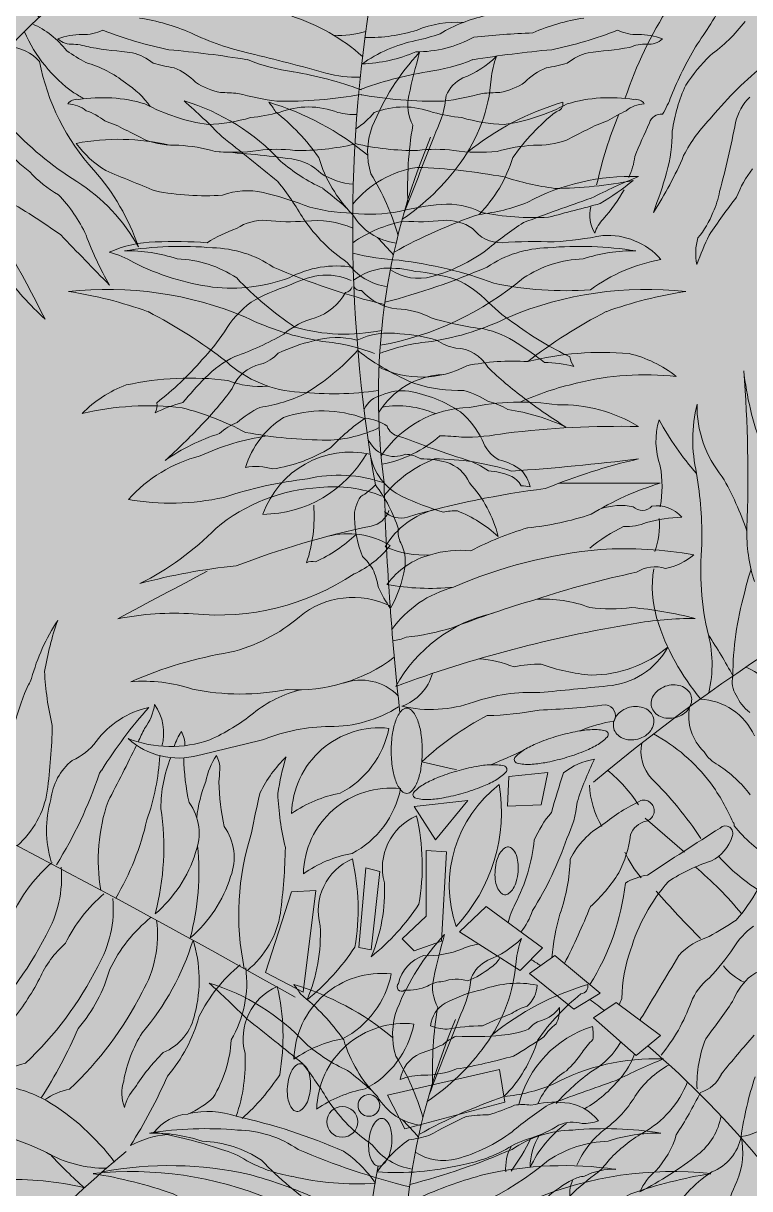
# Model space of a CAD drawing. Header units: millimetres. Extents: x -9564 to 494436, y -140371 to 4257.
# Drawn here: x -5.156 to -4.32, y 110.538 to 111.879 of the extents above; entities that cross this region are included whole.
import ezdxf
from ezdxf.enums import TextEntityAlignment as Align

# ---------------------------------------------------------------- set-up
doc = ezdxf.new("R2010")
doc.units = ezdxf.units.MM
doc.header["$MEASUREMENT"] = 0
for name, color, linetype, lineweight in [('8', 8, 'Continuous', 5), ('HATCH', 8, 'Continuous', 13), ('XR-KOP A3_MOZART$0$A-TXTKOP', 3, 'Continuous', 5)]:
    doc.layers.add(name, color=color, linetype=linetype, lineweight=lineweight)
doc.styles.add('HAND', font='ROMAND.SHX', dxfattribs={"width": 0.8, "height": 250})
doc.styles.add('XR-KOP A3_MOZART$0$ROMAND', font='romand.shx', dxfattribs={"height": 2, "bigfont": 'bigfont.shx'})

# ---------------------------------------------------------------- blocks, each defined once
blk = doc.blocks.new('TREE03')
at = {"layer": 'HATCH'}
for p, q in [((5.195, 9.449), (5.282, 11.355)), ((5.282, 11.355), (7.795, 11.615)), ((7.795, 11.615), (7.362, 9.535)), ((2.659, 9.815), (-0.785, 9.432)), ((0.593, 7.289), (2.659, 9.815)), ((-0.785, 9.432), (0.593, 7.289)), ((7.362, 9.535), (5.195, 9.449)), ((14.035, 8.669), (16.549, 6.502)), ((-0.019, 6.601), (1.282, 6.524)), ((-0.019, 2.392), (-0.019, 6.601)), ((1.282, 6.524), (0.976, 0.785)), ((-3.891, 5.502), (-4.343, 0.384)), ((-2.988, 5.251), (-3.891, 5.502)), ((-3.54, 0.233), (-2.988, 5.251)), ((-10.314, -1.222), (-8.658, 3.946)), ((-8.658, 3.946), (-7.102, 4.047)), ((-7.102, 4.047), (-7.905, -2.476)), ((2.133, 1.382), (3.827, 3.015)), ((3.827, 3.015), (7.456, 0.354)), ((-1.55, 0.938), (-0.019, 2.392)), ((-0.785, 0.173), (-1.55, 0.938)), ((0.976, 0.785), (-0.785, 0.173)), ((6.004, -1.098), (2.133, 1.382)), ((-4.343, 0.384), (-3.54, 0.233)), ((7.456, 0.354), (6.004, -1.098)), ((6.609, -1.279), (8.242, -0.13)), ((8.242, -0.13), (11.146, -2.549)), ((-7.905, -2.476), (-10.314, -1.222)), ((9.452, -3.578), (6.609, -1.279)), ((11.146, -2.549), (9.452, -3.578)), ((10.723, -4.122), (12.174, -3.154)), ((12.174, -3.154), (15.018, -5.271)), ((13.445, -6.541), (10.723, -4.122)), ((15.018, -5.271), (13.445, -6.541)), ((4.689, -7.444), (-2.486, -9.1)), ((5.04, -9.551), (4.689, -7.444)), ((-2.486, -9.1), (-1.382, -11.258)), ((-1.382, -11.258), (5.04, -9.551))]:
    blk.add_line(p, q, dxfattribs=at)
for points in [[(14.447, 15.815, 0.119964), (14.641, 15.462, 0.104948), (15.014, 15.196, 0.088944), (15.473, 15.087, 0.080201), (15.993, 15.141, 0.080201), (16.469, 15.356, 0.088944), (16.811, 15.682, 0.104948), (16.998, 16.1, 0.119964), (16.988, 16.502, 0.119964), (16.795, 16.854, 0.104948), (16.422, 17.12, 0.088944), (15.963, 17.229, 0.080201), (15.443, 17.175, 0.080201), (14.967, 16.96, 0.088944), (14.625, 16.634, 0.104948), (14.437, 16.217, 0.119964)], [(-2.258, 13.002, 0.037444), (-2.174, 11.883, 0.049921), (-1.966, 11.067, 0.093255), (-1.575, 10.407, 0.215661), (-1.262, 10.265, 0.215661), (-0.948, 10.407, 0.093255), (-0.557, 11.067, 0.049921), (-0.349, 11.883, 0.037444), (-0.265, 13.002, 0.037444), (-0.349, 14.121, 0.049921), (-0.557, 14.938, 0.093255), (-0.948, 15.597, 0.215661), (-1.262, 15.739, 0.215661), (-1.575, 15.597, 0.093255), (-1.966, 14.938, 0.049921), (-2.174, 14.121, 0.037444)], [(12.021, 14.428, 0.119964), (12.214, 14.076, 0.104948), (12.587, 13.809, 0.088944), (13.046, 13.7, 0.080201), (13.566, 13.754, 0.080201), (14.042, 13.969, 0.088944), (14.384, 14.295, 0.104948), (14.572, 14.713, 0.119964), (14.562, 15.115, 0.119964), (14.368, 15.467, 0.104948), (13.995, 15.733, 0.088944), (13.536, 15.842, 0.080201), (13.016, 15.788, 0.080201), (12.54, 15.573, 0.088944), (12.198, 15.248, 0.104948), (12.01, 14.83, 0.119964)], [(8.855, 12.535, 0.024378), (10.074, 12.954, 0.033607), (10.917, 13.357, 0.071679), (11.593, 13.878, 0.269423), (11.652, 14.113, 0.269423), (11.477, 14.28, 0.071679), (10.627, 14.36, 0.033607), (9.698, 14.251, 0.024378), (8.444, 13.953, 0.024378), (7.225, 13.535, 0.033607), (6.381, 13.131, 0.071679), (5.706, 12.611, 0.269423), (5.647, 12.376, 0.269423), (5.822, 12.208, 0.071679), (6.671, 12.129, 0.033607), (7.601, 12.238, 0.024378)], [(2.354, 10.282, 0.024378), (3.574, 10.7, 0.033607), (4.417, 11.104, 0.071679), (5.093, 11.625, 0.269423), (5.152, 11.86, 0.269423), (4.977, 12.027, 0.071679), (4.127, 12.106, 0.033607), (3.198, 11.997, 0.024378), (1.944, 11.7, 0.024378), (0.725, 11.282, 0.033607), (-0.119, 10.878, 0.071679), (-0.794, 10.357, 0.269423), (-0.853, 10.122, 0.269423), (-0.678, 9.955, 0.071679), (0.171, 9.875, 0.033607), (1.1, 9.984, 0.024378)], [(4.409, 5.36, 0.049118), (4.418, 4.734, 0.06291), (4.534, 4.259, 0.103199), (4.778, 3.879, 0.179861), (5.017, 3.767, 0.179861), (5.271, 3.838, 0.103199), (5.574, 4.172, 0.06291), (5.767, 4.622, 0.049118), (5.88, 5.238, 0.049118), (5.87, 5.863, 0.06291), (5.755, 6.339, 0.103199), (5.511, 6.718, 0.179861), (5.272, 6.831, 0.179861), (5.018, 6.759, 0.103199), (4.715, 6.425, 0.06291), (4.522, 5.976, 0.049118)], [(-8.913, -8.542, 0.049118), (-8.903, -9.168, 0.06291), (-8.787, -9.643, 0.103199), (-8.544, -10.023, 0.179861), (-8.305, -10.135, 0.179861), (-8.05, -10.064, 0.103199), (-7.747, -9.73, 0.06291), (-7.555, -9.28, 0.049118), (-7.442, -8.665, 0.049118), (-7.451, -8.039, 0.06291), (-7.567, -7.564, 0.103199), (-7.81, -7.184, 0.179861), (-8.05, -7.072, 0.179861), (-8.304, -7.143, 0.103199), (-8.607, -7.477, 0.06291), (-8.8, -7.927, 0.049118)], [(-3.694, -12.054, 0.049118), (-3.685, -12.68, 0.06291), (-3.569, -13.156, 0.103199), (-3.326, -13.535, 0.179861), (-3.087, -13.648, 0.179861), (-2.832, -13.576, 0.103199), (-2.529, -13.242, 0.06291), (-2.336, -12.793, 0.049118), (-2.223, -12.177, 0.049118), (-2.233, -11.551, 0.06291), (-2.349, -11.076, 0.103199), (-2.592, -10.696, 0.179861), (-2.831, -10.584, 0.179861), (-3.086, -10.655, 0.103199), (-3.389, -10.989, 0.06291), (-3.581, -11.439, 0.049118)]]:
    blk.add_lwpolyline(points, format="xyb", close=True, dxfattribs=at)
for centre, radius in [((-3.69, -9.752), 0.697), ((-5.396, -10.806), 0.988)]:
    blk.add_circle(centre, radius, dxfattribs=at)
for centre, radius, start, end in [((10.931, 47.229), 15.532, 137.05022, 158.00979), ((72.254, 38.166), 75.3, 164.87666, 167.0521), ((0.089, 62.06), 6.308, 290.85533, 314.38554), ((9.486, 55.602), 5.352, 158.63027, 174.88986), ((3.378, 54.112), 2.303, 116.9339, 156.4233), ((-6.189, 56.859), 10.374, 323.61109, 355.68417), ((-19.578, 41.335), 13.957, 42.8797, 73.17942), ((-45.27, 20.933), 44.986, 44.38313, 48.6321), ((-15.1, 37.684), 17.64, 50.02132, 73.57493), ((-12.669, 52.321), 3.428, 29.29336, 41.7795), ((1.495, 54.425), 2.697, 166.86656, 208.66307), ((-5.273, 55.635), 6.568, 333.436, 354.73679), ((13.737, 37.684), 17.64, 106.42507, 129.05964), ((8.248, 54.505), 0.511, 277.61771, 11.30943), ((-18.342, 43.066), 13.949, 34.92241, 51.60355), ((16.979, 43.066), 13.949, 128.39645, 145.07759), ((22.697, 49.137), 23.905, 170.38071, 182.37953), ((-128.327, -94.961), 187.05, 50.57065, 51.98147), ((0.893, 51.402), 4.663, 159.37372, 197.35327), ((39.664, 35.773), 42.744, 157.16579, 187.51838), ((-865.519, 390.319), 929.599, 338.360968, 338.70377), ((1.604, 53.651), 8.898, 196.99009, 224.53304), ((-2.968, 53.651), 8.898, 315.46696, 343.00991), ((-1.916, 59.343), 11.301, 228.85833, 245.2195), ((-9.595, 59.102), 14.448, 303.82748, 324.46357), ((-27.639, 35.281), 23.038, 30.92199, 38.16933), ((-16.839, 41.81), 15.609, 15.82616, 31.69501), ((13.09, 35.89), 13.957, 87.89636, 118.19608), ((30.777, 8.259), 44.986, 112.44368, 116.69265), ((-26.53, 23.339), 32.524, 48.82156, 52.32585), ((2.222, 58.653), 11.301, 275.85628, 292.21745), ((71.757, -128.307), 187.05, 109.09431, 110.50513), ((0.797, 53.014), 10.486, 214.20462, 235.93817), ((-1.422, 49.396), 3.866, 210.89841, 262.24368), ((13.83, 16.613), 32.524, 108.74993, 119.2781), ((18.751, 27.549), 23.038, 122.90645, 130.15379), ((-26.53, 23.339), 32.524, 41.34104, 43.9898), ((-15.762, 22.612), 22.746, 84.8617, 99.1059), ((-19.13, 35.333), 9.74, 71.14289, 91.36399), ((-13.849, 38.112), 7.155, 55.81265, 89.00848), ((-2.396, 53.546), 10.486, 285.13761, 306.87116), ((7.916, 38.112), 7.155, 90.99152, 124.18735), ((9.829, 22.612), 22.746, 80.8941, 95.1383), ((13.197, 35.333), 9.74, 88.63601, 108.85711), ((-16.232, 37.165), 7.39, 56.6398, 88.05842), ((-1.953, 46.577), 3.849, 215.77677, 261.76983), ((10.299, 37.165), 7.39, 91.94158, 123.3602), ((8.311, 86.023), 45.742, 246.63743, 256.09932), ((-14.244, 86.023), 45.742, 284.6732, 293.36257), ((-0.514, 46.561), 3.251, 236.46461, 285.25579), ((3.473, 58.061), 21.481, 223.26918, 236.3503), ((-6.505, 58.477), 19.787, 280.3287, 310.08068), ((-20.491, 19.569), 23.035, 67.32772, 96.16647), ((-27.212, 15.062), 27.735, 70.27691, 81.19281), ((14.161, 19.569), 23.035, 83.83353, 112.67228), ((20.882, 15.062), 27.735, 98.80719, 109.72309), ((-32.448, 12.749), 31.95, 52.10966, 62.81782), ((26.118, 12.749), 31.95, 117.18218, 127.89034), ((-4.056, 56.15), 17.087, 243.75454, 261.19281), ((-2.274, 56.15), 17.087, 278.80719, 296.24546), ((-5.234, 51.242), 11.515, 253.88623, 281.82907), ((-7.768, 26.934), 12.379, 69.02168, 84.91858), ((1.438, 26.934), 12.379, 95.08142, 110.97832), ((11.276, 19.085), 19.474, 84.93615, 104.21211), ((11.257, 31.046), 7.638, 51.33891, 76.84601), ((-7.761, 43.506), 7.508, 227.57828, 267.16555), ((-0.31, 43.127), 6.153, 243.65652, 298.17969), ((5.527, 23.113), 14.883, 86.26843, 101.36007), ((40.259, 39.57), 20.025, 186.27039, 200.65592), ((-66.496, 30.56), 87.117, 357.84604, 4.49187), ((-15.14, 17.434), 19.474, 82.9404, 102.21635), ((-10.731, 41.796), 5.423, 248.18566, 275.77911), ((1.276, 32.074), 5.062, 92.30635, 149.06496), ((14.009, 19.221), 17.904, 83.52388, 104.20739), ((-16.61, 29.305), 7.638, 110.3065, 135.8136), ((-6.019, 57.561), 21.657, 264.40053, 277.80183), ((13.822, 18.059), 18.989, 102.79866, 114.30937), ((6.05, 19.47), 15.896, 81.49155, 101.92038), ((8.675, 25.771), 9.423, 58.47549, 91.66036), ((26.758, 32.959), 9.673, 166.37374, 192.96746), ((24.493, 35.115), 7.137, 179.00788, 219.42336), ((-17.869, 17.229), 17.904, 82.94511, 103.62862), ((-20.037, 17.683), 17.856, 61.83263, 75.84152), ((2.896, 28.053), 6.97, 91.06287, 146.34054), ((-1.836, 29.049), 6.079, 66.58644, 99.32162), ((-6.551, 40.988), 8.063, 271.46883, 295.87711), ((12.403, -26.146), 59.961, 88.85418, 96.98753), ((19.415, 32.85), 4.692, 162.98201, 199.68201), ((30.878, 42.828), 18.123, 208.34649, 221.62904), ((-7.854, 17.483), 15.896, 98.56787, 114.76829), ((-6.195, 62.658), 29.73, 259.50829, 269.71284), ((-4.343, 39.124), 7.888, 280.88459, 311.28602), ((1.055, 25.156), 8.044, 81.46885, 91.37816), ((2.171, 49.817), 16.707, 270.26421, 280.12513), ((-12.138, 22.798), 9.423, 104.59948, 137.78434), ((3.399, 24.356), 7.912, 111.37617, 140.54447), ((0.515, 15.69), 16.033, 72.05393, 90), ((-4.275, 175.493), 144.877, 273.85082, 277.08787), ((22.094, -5.241), 37.927, 102.93863, 112.43168), ((-5.619, 22.015), 8.668, 70.40654, 103.44891), ((7.818, 29.964), 7.297, 349.69675, 10.30325), ((-9.057, 26.51), 26.733, 359.45367, 9.20959), ((-4.556, 3.923), 26.7, 96.62283, 108.43534), ((-5.905, 22.03), 7.912, 67.5274, 96.6957), ((170.687, 34.673), 173.458, 181.48413, 186.37077), ((69.419, -325513.42), 325543.588, 90.00957982, 90.01072377), ((20.358, 12.362), 18.594, 106.78337, 121.76749), ((87.294, -80.311), 119.163, 112.23141, 129.9934), ((2.619, 21.123), 18.899, 18.36819, 30.03705), ((-16.368, 44.608), 15.721, 259.92878, 282.37505), ((-6.258, 18.65), 11.253, 92.89899, 130.0309), ((14.41, -25.532), 55.763, 96.99224, 106.27607), ((-3.837, 28.903), 1.517, 281.14363, 341.26454), ((1.853, 23.42), 5.227, 103.7888, 149.25676), ((12.471, 24.569), 4.165, 78.99098, 108.19963), ((13.852, 29.263), 0.842, 225.88884, 317.1217), ((14.793, 26.614), 2.101, 41.15103, 98.88106), ((-1.66, 29.447), 1.517, 226.80733, 286.92825), ((4.533, 46.529), 19.326, 275.82661, 288.19742), ((17.089, 15.859), 12.158, 93.36662, 104.1265), ((9.598, 27.509), 5.345, 341.06181, 4.23573), ((-26.694, 40.341), 18.578, 296.60326, 315.26875), ((7.855, -27.17), 55.763, 101.79581, 111.07963), ((-5.035, 21.698), 5.227, 58.81512, 104.28308), ((12.175, 8.037), 20.086, 106.42723, 117.64706), ((17.456, 17.492), 11.004, 115.90754, 129.33334), ((12.849, 30.56), 3.176, 266.38652, 293.63035), ((30.785, 26.966), 10.231, 178.21037, 197.72636), ((-7.181, 29.942), 6.147, 294.44832, 322.13546), ((35.125, 24.553), 17.533, 174.42868, 193.64547), ((-0.133, 31.704), 6.147, 245.93641, 273.62355), ((1.462, 20.818), 4.903, 104.2546, 144.46708), ((2.181, 19.442), 6.423, 83.97377, 107.44794), ((13.97, -4.563), 30.607, 95.23897, 113.57567), ((12.675, 0.042), 25.918, 80.0462, 93.31793), ((14.602, 28.587), 3.953, 280.69108, 310.23766), ((-8.473, -12.882), 37.927, 95.64019, 105.13324), ((14.671, 22.616), 2.19, 72.34911, 123.00649), ((21.617, 23.503), 7.13, 170.53915, 196.76415), ((153126.074, -287250.128), 325543.588, 118.06114877, 118.06229272), ((-13.363, 37.445), 15.739, 264.17278, 303.67076), ((25.094, -31.469), 57.115, 101.73357, 108.45298), ((41.584, 18.087), 21.777, 162.45644, 166.65396), ((0.247, 39.052), 15.633, 259.77816, 275.43806), ((3.499, 16.685), 7.031, 104.58799, 144.34805), ((-4.693, 17.435), 5.404, 64.0586, 129.52676), ((28.269, -48.878), 74.676, 106.53556, 110.88952), ((7.552, 14.475), 8.252, 69.20613, 93.73157), ((39.417, 17.752), 19.763, 164.25776, 179.87693), ((-16.159, 3.233), 18.594, 86.30439, 101.2885), ((6.454, 12.454), 9.634, 103.08535, 150.94222), ((11.825, 31.928), 9.831, 262.14633, 277.85367), ((10.878, -3.579), 25.87, 75.75918, 84.92016), ((-12.9, 14.28), 12.872, 146.62299, 164.88496), ((-5.598, 14.999), 19.14, 160.58239, 170.73359), ((-15.08, 29.683), 10.656, 283.44904, 310.69618), ((26.614, -60.335), 82.572, 99.31036, 110.25111), ((17.242, -1.6), 23.096, 90, 99.93994), ((29.081, 25.933), 14.978, 197.42727, 219.99757), ((-2.652, 23.554), 3.538, 278.09931, 292.38106), ((-3.066, 36.297), 16.111, 276.27675, 286.99156), ((10.511, 18.543), 7.813, 346.42548, 15.97188), ((-5.486, 4.492), 28.448, 27.90762, 34.04173), ((10.569, 25.458), 7.602, 270, 310.2621), ((11.26, 21.958), 4.808, 274.15795, 331.40811), ((-8.175, -7.245), 26.93, 99.46253, 113.60785), ((-8.263, 27.156), 10.242, 266.28463, 307.26025), ((2.905, 11.761), 7.153, 67.62013, 86.23858), ((-6.261, 18.922), 18.247, 182.64277, 193.6146), ((-2.636, 18.822), 3.148, 289.88601, 344.15766), ((7.138, 12.037), 6.516, 88.02862, 103.39309), ((11.658, 30.656), 12.846, 250.46251, 265.13546), ((17.26, 11.741), 7.384, 26.70534, 63.94728), ((-9.929, 10.327), 17.06, 156.08665, 189.51969), ((-26.714, 18.083), 1.457, 324.71882, 342.14586), ((-18.154, 7.564), 9.901, 71.50345, 94.66696), ((-4.206, 14.15), 3.385, 45.2338, 109.61313), ((21.168, 17.433), 1.556, 166.59081, 213.68589), ((-11.925, 32.035), 15.395, 258.42931, 281.23056), ((-6.227, 9.371), 7.763, 103.63025, 128.8772), ((6.706, 5.544), 11.2, 87.08903, 109.17191), ((-97.81, 1089.418), 1077.824, 275.5951, 275.826608), ((22.586, 17.795), 2.976, 204.28972, 231.61415), ((-16.541, 10.144), 5.781, 102.60475, 143.40614), ((4.841, -4.369), 30.314, 138.32764, 147.86212), ((-20.687, 16.434), 3.285, 322.62511, 351.86805), ((-20.022, 14.139), 3.169, 344.56501, 35.28189), ((-6.165, 22.733), 8.18, 269.70069, 302.36891), ((0.288, 23.829), 8.18, 256.90574, 289.57396), ((5.603, 62.999), 47.414, 271.97857, 277.15689), ((11.399, 15.239), 0.723, 332.81978, 81.09866), ((20.035, 15.245), 3.21, 169.65278, 226.16461), ((17.402, 12.32), 3.991, 24.26492, 87.90774), ((-19.151, 25.424), 12.846, 294.13919, 308.81213), ((12.658, -1.608), 19.004, 117.45664, 132.97915), ((3.378, 35.945), 20.696, 271.43216, 280.75616), ((-292.692, -503.018), 575.336, 60.390043, 64.157867), ((-63.89, 15.539), 39.905, 352.61214, 358.68952), ((-125.878, 65.417), 119.246, 334.22667, 334.69144), ((-11.983, 11.856), 4.43, 147.56399, 161.27533), ((-17.215, 13.368), 1.725, 358.74474, 30.0674), ((-6.188, 3.354), 11.2, 90.10273, 112.18562), ((-3.013, 8.839), 5.633, 83.79627, 178.57819), ((-8.31, 15.618), 6.023, 297.55389, 348.70884), ((13.356, 6.239), 8.769, 98.61604, 113.5511), ((-24.352, 16.028), 3.998, 294.20473, 322.42832), ((-15.904, 17.345), 4.808, 227.86653, 285.11669), ((-16.407, 20.877), 7.602, 249.01255, 289.27465), ((-265.313, 1060.975), 1077.824, 283.448037, 283.679545), ((16.384, 12.981), 2.623, 168.59615, 222.39293), ((9.256, 4.188), 11.225, 36.96422, 61.79639), ((-125.878, 65.417), 119.246, 332.17324, 334.11608), ((-9.666, 46.01), 36.602, 292.1376, 295.7388), ((19.784, 14.134), 2.31, 211.40149, 242.81041), ((-20.327, 9.434), 3.792, 128.98742, 173.47186), ((-32.293, 13.623), 15.228, 340.61333, 356.47396), ((-8.401, 9.324), 8.627, 157.94792, 180.12409), ((-1.922, 12.727), 13.638, 180.74504, 192.92363), ((-10.019, 10.326), 4.187, 145.56716, 170.41401), ((-14.965, 11.829), 1.725, 358.74474, 30.0674), ((-2.949, 6.461), 8.626, 134.50168, 153.43562), ((9.354, 7.171), 19.14, 163.63792, 170.73359), ((7.638, 42.78), 31.5, 255.40663, 259.57831), ((11.463, 8.231), 4.286, 99.26434, 128.65821), ((30.784, 2.856), 22.197, 154.35772, 162.03721), ((14.347, 5.33), 8.046, 37.08848, 57.0062), ((-47.151, 20.268), 27.59, 328.11164, 341.4584), ((-20.444, 11.333), 0.572, 132.29474, 163.6644), ((0.257, 10.202), 13.591, 173.28487, 176.59145), ((117.406, -22.869), 113.951, 162.40424, 163.73892), ((5.531, 4.316), 9.611, 32.88758, 50.62668), ((-6.152, 7.784), 8.627, 157.94792, 173.88522), ((0.327, 11.188), 13.638, 180.74504, 192.92363), ((-2.26, 4.975), 5.633, 83.79627, 178.57819), ((-7.558, 11.755), 6.023, 297.55389, 348.70884), ((9.625, 4.354), 8.155, 127.36794, 198.73508), ((-5.956, 9.102), 10.771, 316.84322, 9.2598), ((15.908, 10.992), 5.447, 182.05501, 211.4694), ((-1.271, -4.917), 22.521, 33.05168, 45.74075), ((7.493, 3.168), 13.249, 23.24248, 35.90542), ((-30.169, 11.345), 5.927, 311.43666, 350.90527), ((-17.113, 7.914), 7.249, 164.38688, 196.26825), ((-9.437, 5.999), 11.608, 161.12873, 189.60031), ((38.154, -1.375), 50.2, 166.52951, 169.5366), ((8.692, 11.094), 18.247, 182.64277, 193.6146), ((-4.092, 2.447), 7.962, 100.36504, 124.87656), ((19.303, -1.589), 12.679, 115.95003, 128.98939), ((13.928, 9.151), 0.683, 283.33127, 104.74276), ((-33.666, 6.812), 16.824, 345.29259, 8.52079), ((-17.965, 7.697), 3.388, 338.72266, 35.74402), ((13.712, 4.249), 7.444, 139.95, 156.0363), ((3.087, 10.328), 6.613, 333.54812, 354.55936), ((-34.564, 12.278), 17.043, 329.19186, 347.42979), ((0.809, 5.485), 3.633, 113.35521, 195.16261), ((-14.504, 5.612), 14.238, 350.07359, 13.02278), ((13.895, 3.724), 5.219, 119.50069, 153.43364), ((14.391, 7.142), 1.379, 102.80356, 160.46027), ((19.592, 8.257), 0.158, 335.03383, 61.83063), ((-15.716, 6.158), 3.388, 338.72266, 35.74402), ((5.023, 2.499), 17.06, 162.10172, 191.76379), ((5.825, 8.512), 7.324, 332.80186, 352.87458), ((279.734, -399.617), 484.002, 122.61893, 123.27497), ((17.167, 8.244), 2.553, 295.89783, 342.89635), ((19.174, 7.705), 0.481, 333.92938, 134.99836), ((27.346, 14.36), 9.797, 219.03108, 237.89638), ((-31.417, 5.273), 16.824, 345.29259, 5.55113), ((-48.938, 7.712), 39.905, 352.61214, 358.68952), ((-4.068, 8.313), 11.026, 332.29918, 354.58489), ((-10.903, 14.02), 20.986, 327.5067, 341.56407), ((-22.954, 9.017), 8.536, 310.64798, 342.62185), ((-3.339, -1.417), 7.962, 100.36504, 124.87656), ((-3.306, 2.725), 3.633, 113.35521, 195.16261), ((-18.618, 2.852), 14.238, 350.07359, 13.02278), ((-2.687, 6.463), 11.922, 340.70893, 358.05057), ((18.409, 8.933), 6.173, 203.19764, 221.35127), ((28.062, 14.601), 12.525, 222.13332, 237.08841), ((-17.636, -1.641), 9.82, 130.35774, 154.0115), ((-30.698, 4.862), 7.299, 329.68715, 5.25245), ((22.141, -5.631), 12.205, 108.43397, 122.84549), ((2.941, -11.612), 22.338, 39.35271, 50.19313), ((-20.705, 7.478), 8.536, 310.64798, 342.62185), ((-13.397, 3.986), 10.713, 336.94256, 2.93572), ((-2.433, 6.179), 15.285, 327.66505, 353.73789), ((3.623, 10.658), 10.302, 312.01557, 327.77637), ((14.884, 0.902), 4.188, 99.63688, 120.46411), ((24.371, -3.121), 11.759, 138.81245, 163.5632), ((-14.321, -3.654), 9.82, 130.35774, 154.0115), ((67.818, 51.177), 71.03, 221.63223, 224.99577), ((11.459, 9.601), 11.239, 318.36457, 330.55648), ((-27.383, 2.849), 7.299, 329.68715, 5.25245), ((-12.669, 11.165), 14.585, 308.75115, 326.7005), ((10.995, 0.51), 5.938, 153.20133, 165.68728), ((-38.147, 22.93), 52.587, 333.36577, 337.73352), ((-11.48, -5.311), 9.82, 128.98698, 154.0115), ((-15.216, 3.517), 5.927, 309.0158, 350.90527), ((2.721, 4.043), 4.279, 321.40239, 342.34893), ((24.517, -1.928), 16.562, 164.40491, 174.26874), ((-24.542, 1.192), 7.299, 329.68715, 7.37139), ((-17.511, 1.226), 10.713, 336.94256, 2.93572), ((1.834, 29.614), 32.865, 299.74324, 303.2619), ((23.84, -2.177), 4.86, 126.19936, 148.56874), ((-44.256, 11.171), 22.232, 313.20158, 333.28878), ((-31.041, 5.819), 16.824, 319.58497, 342.81317), ((-23.11, -1.713), 8.536, 345.48392, 17.45778), ((19.343, -3.066), 4.316, 106.19217, 137.04296), ((-18.769, -4.31), 6.615, 131.4423, 156.03813), ((-16.784, 8.405), 14.585, 308.75115, 326.7005), ((0.054, 5.808), 5.955, 267.78109, 292.3788), ((3.903, -3.365), 3.994, 97.72271, 113.33362), ((21.883, -2.959), 9.343, 160.20008, 179.54944), ((6.989, 8.928), 15.324, 316.68279, 325.99389), ((-5.76, -8.372), 9.82, 128.98698, 154.0115), ((0.596, -2.46), 2.443, 108.43381, 167.19352), ((3.175, 0.584), 1.764, 301.53073, 330.93446), ((-26.397, -53.012), 62.173, 57.15666, 57.8225), ((-175.225, 111.891), 221.777, 328.43367, 329.66296), ((-40.941, 9.158), 22.232, 313.20158, 333.28878), ((-29.854, 1.638), 9.908, 319.41815, 344.5088), ((-18.822, -1.869), 7.299, 329.68715, 7.37139), ((-2.862, -6.917), 5.633, 83.79627, 178.57819), ((-8.16, -0.138), 6.023, 297.55389, 348.70884), ((0.648, 3.392), 5.521, 291.30203, 308.65795), ((21.754, 1.238), 3.375, 216.87147, 246.18614), ((23.067, -4.692), 3.945, 93.06439, 128.0452), ((-40.16, 6.497), 17.361, 320.98142, 332.1135), ((-8.123, -5.454), 3.633, 113.35521, 195.16261), ((-23.435, -5.327), 14.238, 350.07359, 13.02278), ((-1.584, -2.133), 0.295, 133.26185, 309.11377), ((-1.257, 1.129), 3.494, 267.69361, 292.40563), ((1.044, -3.553), 1.746, 90, 123.7401), ((1.94, -4.405), 2.748, 74.93247, 109.01714), ((5.877, -8.417), 6.503, 79.2164, 110.00429), ((5.314, -2.015), 1.78, 310.04481, 359.52723), ((20.442, -4.527), 3.736, 128.05928, 158.19728), ((23.883, -4.832), 4.591, 134.99783, 157.61853), ((-38.1, 7.501), 22.232, 313.20158, 333.28878), ((5.576, -11.397), 9.291, 101.94341, 118.02036), ((-26.397, -53.012), 62.173, 52.54157, 53.62291), ((10.476, -2.197), 2.176, 329.83802, 341.56407), ((2.109, -4.812), 1.85, 119.05299, 174.5865), ((7.116, -5.927), 2.633, 104.44222, 128.28831), ((6.777, -2.24), 2.149, 286.06557, 325.00619), ((6.572, -3.609), 1.97, 332.23989, 3.98126), ((6.446, 0.619), 11.178, 320.32454, 340.35591), ((-27.485, 29.077), 57.052, 322.73177, 325.68668), ((-18.178, -3.228), 3.388, 292.36175, 349.38311), ((-24.134, -1.423), 9.908, 319.41815, 344.5088), ((12.217, -22.891), 20.186, 109.48134, 115.27625), ((7.913, -6.018), 1.797, 107.52448, 139.85215), ((17.693, -4.014), 3.961, 182.77278, 184.47302), ((-52.728, 8.506), 33.186, 327.62342, 336.34788), ((-10.917, -9.662), 8.627, 147.98167, 170.15785), ((-1.407, -10.128), 5.633, 83.79627, 178.57819), ((-6.705, -3.349), 6.023, 297.55389, 348.70884), ((1.369, -2.022), 2.838, 247.1677, 269.05651), ((3.737, -17.841), 13.204, 90.60516, 100.5385), ((4.463, 0.331), 5.591, 273.64698, 291.8001), ((12.718, -11.375), 6.996, 107.22641, 166.04295), ((10.287, -7.146), 3.279, 126.97168, 146.9744), ((8.403, -5.203), 2.3, 351.81299, 12.80509), ((-20.498, -5.091), 7.991, 328.62774, 356.67943), ((-3.941, -13.309), 7.962, 100.36504, 124.87656), ((-3.921, 4.899), 11.848, 287.29526, 294.77721), ((3.125, -8.199), 3.132, 112.3788, 131.62855), ((3.005, 13.973), 19.307, 266.81431, 275.38896), ((-22.859, 40.848), 55.309, 300.96208, 303.33909), ((14.35, -9.343), 5.292, 133.90655, 145.66145), ((8.295, -3.385), 4.76, 299.59721, 331.25377), ((-26.397, -53.012), 62.173, 39.31406, 49.22855), ((25.411, -8.429), 8.057, 158.45356, 181.87544), ((61.392, -41.478), 54.241, 138.09217, 141.54562), ((-7.214, -15.975), 13.638, 135.18214, 147.36072), ((-22.328, -6.953), 10.713, 340.9639, 2.93572), ((0.504, -8.428), 2.207, 114.14412, 170.89985), ((-3.365, 24.371), 32.222, 279.46171, 286.14518), ((4.215, -2.427), 6.978, 313.0823, 325.71135), ((8.66, -4.721), 5.006, 318.72951, 339.66609), ((-24.794, -11.42), 4.47, 101.98674, 135.67035), ((-0.079, -2.41), 5.392, 268.96612, 291.90748), ((18.58, -12.583), 6.222, 118.95075, 146.93403), ((-17.014, -8.954), 2.522, 162.3021, 201.54268), ((-47.008, 5.445), 33.186, 327.62342, 336.34788), ((-21.6, 0.226), 14.585, 312.16914, 326.7005), ((-0.054, -12.647), 4.847, 91.44614, 109.53546), ((11.375, -11.453), 4.601, 121.3554, 156.69737), ((19.448, -19.595), 14.939, 126.09647, 138.17493), ((5.931, -2.723), 8.381, 300.20159, 320.76668), ((16.943, -6.841), 2.171, 287.07956, 335.375), ((42.963, -15.059), 23.02, 161.91321, 171.73689), ((-27.936, -15.618), 7.13, 59.81692, 86.04192), ((-21.953, -13.078), 4.47, 101.98674, 124.31684), ((-16.497, -10.577), 2.947, 138.3528, 166.31697), ((-2.486, -16.52), 7.962, 100.36504, 124.87656), ((10.801, -5.912), 6.39, 298.65552, 338.56178), ((-7.567, 3.647), 28.111, 327.07962, 333.45416), ((-32.031, -22.314), 14.978, 36.5835, 59.1538), ((-17.427, -5.247), 5.486, 292.8385, 313.14138), ((6.178, -12.248), 2.56, 78.11211, 101.88789), ((8.261, -15.809), 6.262, 84.41635, 104.38048), ((8.673, -12.536), 2.966, 37.21548, 86.18618), ((7.515, -5.706), 6.809, 305.59962, 329.23561), ((-15.1, -13.263), 2.966, 93.81382, 142.78452), ((-14.008, -15.565), 5.428, 70.55065, 103.1349), ((-20.206, -46.771), 37.196, 66.38735, 77.57203), ((19.198, -45.963), 39.211, 115.13503, 119.05299), ((3.994, -19.901), 9.547, 90.05124, 98.74559), ((-0.264, 3.814), 14.791, 286.6982, 293.57195), ((14.854, -9.686), 4.116, 308.51507, 349.61352), ((-32.092, -28.514), 17.533, 62.9356, 82.15239), ((13.261, -16.809), 7.289, 125.95757, 155.09378), ((4.434, -4.695), 7.51, 287.60923, 302.61752), ((9.384, -13.037), 2.21, 74.35874, 114.11349), ((10.066, -8.03), 2.88, 268.29146, 289.65262), ((19.631, -7.995), 3.796, 278.34265, 312.39555), ((-16.113, -17.639), 6.038, 94.89797, 118.35548), ((-21.897, -37.764), 26.666, 70.8126, 80.42644), ((-2.401, -2.995), 9.06, 278.12957, 286.3984), ((8.017, -16.934), 5.248, 104.46937, 123.81887), ((-3.992, -6.818), 11.823, 322.82927, 334.79741), ((10.813, -13.802), 4.164, 148.56874, 179.14055), ((15.309, -16.137), 6.216, 128.0452, 155.63666), ((18.475, -19.443), 9.167, 120.18933, 137.2275), ((10.455, -9.991), 5.811, 316.89753, 343.60943), ((17.188, -11.181), 3.048, 291.51417, 349.23824), ((15.507, -12.767), 4.784, 337.12117, 12.27271), ((57.803, -103.594), 119.163, 130.28804, 144.34966), ((-14.444, -17.66), 5.248, 56.18113, 75.53063), ((-9.699, -19.086), 7.759, 34.01124, 55.52346), ((3.272, -18.359), 7.759, 124.47654, 145.98876), ((0.516, -4.011), 9.711, 280.04461, 298.14002), ((7.836, -13.745), 2.753, 150.94378, 185.67597), ((-20.533, -5.967), 7.813, 240.60919, 270.15559), ((-3.153, 6.333), 28.448, 222.53934, 228.67345), ((-6.944, -4.738), 9.711, 241.85998, 259.95539), ((6.836, -9.564), 6.12, 313.31342, 323.33932), ((1.974, 7.068), 25.249, 297.67052, 307.71), ((-16.475, -36.831), 23.219, 77.26442, 100.69001), ((-18.223, -39.977), 26.692, 66.11491, 75.09185), ((89.934, -31.185), 94.663, 169.30755, 190.06626), ((-1.965, 4.123), 18.182, 266.23341, 283.27555), ((10.575, -39.977), 26.692, 104.90815, 113.88509), ((8.827, -36.831), 23.219, 81.78512, 102.73558), ((19.598, -25.966), 14.701, 125.62635, 134.9981), ((11.97, -17.782), 3.936, 87.45536, 117.60064), ((17.01, -16.736), 3.612, 129.8037, 156.45285), ((22.469, -20.528), 7.728, 122.59861, 152.95594), ((-26.472, -34.266), 19.763, 76.70414, 92.32331), ((-4.462, 3.397), 18.182, 256.72445, 273.76659), ((13.599, -22.371), 8.921, 118.29917, 130.88186), ((11.153, -15.382), 1.959, 155.55461, 185.51951), ((10.275, -16.213), 1.923, 93.81382, 118.07496), ((36.211, -22.115), 17.934, 155.3217, 162.17473), ((-34.919, -26.46), 13.335, 40.85105, 59.44715), ((37.709, -31.281), 26.325, 147.18193, 161.42771), ((-6.237, -2.74), 28.926, 324.29285, 331.31225), ((-20.283, -30.504), 12.853, 66.30935, 81.54553), ((-12.491, -29.75), 12.683, 48.54623, 72.33026), ((5.959, -27.319), 9.928, 102.44448, 120.78248), ((11.981, -30.504), 12.853, 98.45447, 113.69065), ((-17.054, -14.832), 9.534, 203.699, 234.35213), ((-27.722, -23.53), 5.91, 38.11968, 65.43112), ((-22.039, -15.692), 3.153, 269.30874, 294.22632), ((-11.265, 5.764), 26.113, 248.71273, 258.38075), ((-5.573, -13.057), 5.839, 266.30682, 286.6953), ((-3.663, -9.001), 10.033, 268.38738, 287.79694), ((1.989, -24.967), 6.915, 86.84703, 111.959), ((2.775, 5.764), 26.113, 281.61925, 291.28727), ((13.55, -15.692), 3.153, 245.77368, 270.69126), ((11.907, -11.477), 10.741, 305.83628, 322.59518), ((-22.188, -22.716), 3.873, 88.36353, 111.8845), ((-22.743, -18.124), 1.337, 228.36835, 274.76403), ((-7.466, -2.747), 17.725, 244.41974, 257.48222), ((1.134, -28.166), 9.114, 101.45336, 125.43897), ((-4.206, -3.937), 15.699, 282.99378, 288.895), ((-0.658, -12.227), 7.728, 269.86389, 298.60886), ((9.468, -80.595), 61.917, 92.45387, 95.95629), ((13.698, -22.716), 3.873, 68.1155, 91.63647), ((14.254, -18.124), 1.337, 265.23597, 311.63165), ((-26.94, -22.452), 2.838, 41.51319, 86.06264), ((-15.963, -9.646), 12.463, 235.22123, 241.88797), ((-23.209, -25.229), 5.802, 73.09225, 84.28935), ((-12.245, 43.718), 64.07, 261.67489, 264.07601), ((-19.691, -23.341), 3.433, 50.90829, 75.96465), ((-23.329, -93.665), 74.163, 80.80394, 84.73582), ((-49.252, -176.22), 160.714, 74.55166, 76.34339), ((-4.502, -10.979), 9.758, 272.15347, 293.08376), ((14.839, -93.665), 74.163, 95.26418, 99.19606), ((11.201, -23.341), 3.433, 104.03535, 129.09171), ((3.756, 43.718), 64.07, 275.92399, 278.32511), ((14.04, -21.827), 2.373, 87.51061, 115.10779), ((42.506, -33.993), 29.058, 150.35998, 157.31388), ((26.898, -28.887), 12.307, 135.00056, 146.42763), ((-10.731, -17.884), 14.337, 190.80019, 222.36958), ((-23.831, -27.59), 7.232, 51.2354, 73.98532), ((-14.964, -12.35), 8.712, 252.89834, 261.96792), ((-6.682, -8.259), 13.104, 248.53792, 261.87043), ((-1.808, -8.259), 13.104, 278.12957, 291.46208), ((6.475, -12.35), 8.712, 278.03208, 287.10166), ((35.239, -37.893), 21.815, 128.11691, 140.87015), ((-17.626, -24.619), 3.918, 43.98605, 68.37182), ((-12.543, -45.068), 24.171, 69.73074, 80.45437), ((-4.372, -13.581), 8.005, 255.00605, 270.93858), ((4.054, -45.068), 24.171, 99.54563, 110.26926), ((9.136, -24.619), 3.918, 111.62818, 136.01395), ((-22.394, -26.808), 5.757, 35.52911, 57.52635), ((-12.409, -18.381), 4.257, 235.71489, 259.32892), ((3.919, -18.381), 4.257, 280.67108, 304.28511), ((25.958, -26.443), 10.285, 154.90562, 172.13581), ((-22.436, -23.678), 0.679, 80.53829, 144.69874), ((-30.112, -35.57), 15.001, 57.19639, 59.99621), ((-20.814, -32.791), 9.899, 73.79199, 98.77792), ((-13.197, -33.693), 11.129, 84.27557, 90), ((-6.985, -3.601), 19.691, 254.98259, 262.39901), ((-9.041, 4.039), 27.163, 268.84274, 280.38689), ((0.551, 4.039), 27.163, 259.61311, 271.15726), ((-1.505, -3.601), 19.691, 277.60099, 285.01741), ((4.707, -33.693), 11.129, 90, 95.72443), ((11.8, -32.791), 9.899, 81.22208, 106.20801), ((13.422, -23.678), 0.679, 35.30126, 99.46171), ((10.032, -20.803), 6.002, 328.36159, 340.70877), ((22.946, -25.149), 3.182, 133.83142, 168.06032), ((-23.076, -25.263), 1.979, 50.783, 87.51061), ((-23.016, -27.285), 3.75, 50.59849, 71.48382), ((-12.274, -12.542), 12.198, 241.7335, 261.87043), ((-12.917, -9.964), 14.303, 276.57301, 284.03535), ((-7.561, -28.733), 5.244, 68.90894, 111.09106), ((-4.446, -18.592), 5.39, 256.83603, 269.91015), ((-7.597, -20.265), 5.559, 303.61416, 319.9751), ((-1.453, -28.733), 5.244, 68.90894, 111.09106), ((3.903, -9.964), 14.303, 255.96465, 263.42699), ((3.26, -12.542), 12.198, 278.12957, 298.2665), ((16.383, -31.588), 8.632, 114.44252, 123.47516), ((14.062, -25.263), 1.979, 92.48939, 129.217), ((-10.951, -9.954), 21.612, 222.6891, 237.96291), ((-22.331, -30.131), 5.988, 59.89432, 73.55155), ((-14.45, -13.3), 11.326, 272.28481, 286.25918), ((5.437, -13.3), 11.326, 253.74082, 267.71519), ((13.317, -30.131), 5.988, 106.44845, 120.10568), ((37.505, -34.378), 27.23, 157.49655, 167.51712), ((64.533, -47.688), 55.316, 155.22341, 157.66928), ((15.042, -24.703), 0.758, 82.40585, 164.97077), ((25.132, -31.022), 9.695, 134.66479, 152.94986), ((-40.238, -12.835), 61.191, 344.76252, 349.01956), ((-39.307, -66.578), 46.175, 62.51246, 64.36048), ((30.293, -66.578), 46.175, 115.63952, 117.48754), ((5.804, -25.036), 9.966, 344.46997, 0), ((-21.121, -21.737), 7.325, 216.79603, 233.86563), ((-19.723, -40.049), 14.485, 76.98817, 100.86577), ((-17.17, -22.025), 6.507, 215.70925, 238.50037), ((-16.039, -20.074), 5.877, 250.56116, 271.49476), ((-16.382, -36.111), 10.174, 73.86911, 87.20748), ((-8.234, -9.783), 16.5, 269.25599, 282.79592), ((-0.779, -9.783), 16.5, 256.69061, 270.74401), ((7.368, -36.111), 10.174, 92.79252, 106.13089), ((7.025, -20.074), 5.877, 268.50524, 289.43884), ((-12.398, -14.769), 11.626, 264.28978, 278.00159), ((-16.998, -87.094), 60.846, 82.09231, 86.51485), ((-9.614, -35.024), 8.82, 82.40585, 97.59415), ((-9.1, -30.149), 3.356, 45.36711, 81.90233), ((0.6, -35.024), 8.82, 82.40585, 97.59415), ((3.384, -14.769), 11.626, 261.99841, 275.71022), ((9.125, -26.172), 4.27, 334.53293, 353.28878), ((-4.534, -17.733), 22.829, 326.74615, 337.10981), ((-19.436, -22.024), 8.23, 223.15298, 239.56308), ((-32.286, -37.19), 14.601, 18.8925, 41.34109), ((151.742, 388.406), 450.256, 247.49919, 247.93698), ((0.397, -33.866), 6.577, 98.56802, 141.04826), ((-1.953, -65.038), 37.701, 79.40377, 87.91775), ((25.813, -31.433), 6.298, 140.90614, 160.01725), ((-104.291, -77.22), 89.349, 26.67586, 33.22217), ((-28.658, -38.103), 11.643, 28.97132, 57.57787), ((-4.289, -23.835), 4.629, 237.99324, 265.03409), ((10.847, -9.577), 19.316, 252.3156, 262.22966), ((7.948, -1.041), 27.677, 270.5967, 281.05385), ((1.633, -13.997), 18.355, 301.25066, 309.28424), ((-14.31, -19.214), 30.905, 339.07587, 344.0549), ((-30.21, -35.541), 9.211, 24.55314, 44.19833), ((-14.199, -12.296), 16.886, 259.12091, 273.79334), ((-11.493, -33.507), 4.642, 77.34642, 110.01389), ((-14.312, -45.959), 17.409, 68.20189, 77.27102), ((3.627, -23.787), 10.344, 318.24025, 331.03588), ((13.415, -27.938), 5.476, 335.00505, 349.69535), ((-52.223, -72.476), 49.909, 54.78677, 59.80093), ((-4.713, -20.197), 10.096, 251.91423, 269.93548), ((2.512, -47.08), 17.409, 95.10123, 104.17036), ((1.371, -34.364), 4.642, 62.35836, 95.02583), ((-104.416, 405.482), 450.256, 284.43527, 284.87306), ((12.603, -30.461), 2.128, 164.35804, 211.90185), ((49.856, -52.854), 38.124, 141.80639, 146.31045), ((-3.582, -20.272), 10.096, 263.50025, 280.45803), ((6.868, -13.701), 16.886, 258.57892, 273.25135), ((13.399, -28.408), 5.308, 319.02242, 339.67723), ((-8.758, -40.699), 10.022, 109.90437, 121.97192), ((-10.431, -33.95), 3.19, 87.20781, 123.03489), ((-8.742, -17.146), 13.704, 263.57728, 274.08487), ((-7.092, -36.814), 6.036, 66.95154, 96.40822), ((0.188, -39.273), 8.614, 100.90889, 124.76383), ((-0.466, -17.146), 13.704, 265.91513, 276.42272), ((1.222, -33.95), 3.19, 56.96511, 92.79219), ((4.785, -29.934), 2.264, 216.33186, 271.79185), ((13.117, -32.359), 2.445, 136.50809, 161.56539), ((170.785, 153.495), 268.369, 223.63599, 224.59197), ((-1.714, -24.218), 21.468, 200.43494, 209.88424), ((-17.224, -39.76), 7.616, 91.27047, 114.21114), ((-16.207, -63.27), 31.147, 86.05554, 92.18198), ((6.999, -63.27), 31.147, 87.81802, 93.94446), ((6.423, -6.593), 25.614, 273.94446, 280.99594), ((11.616, -36.304), 4.578, 41.47003, 93.85609), ((20.947, -32.865), 3.672, 164.57812, 191.33114), ((51.61, -46.85), 36.742, 155.65973, 158.83912), ((-21.547, -37.853), 5.18, 57.64909, 76.60681), ((-0.702, -16.817), 16.54, 255.96019, 266.36772), ((-11.343, -18.437), 16.776, 243.70228, 261.86318), ((-4.921, -59.822), 26.688, 69.71106, 83.17597), ((17.053, -44.198), 11.108, 100.40969, 126.02685), ((-8.993, -20.456), 22.721, 217.02585, 227.1277), ((-5.733, -41.003), 6.803, 99.86467, 116.94755), ((-5.748, -40.161), 6.475, 80.62954, 118.14114), ((-6.447, -38.17), 3.897, 65.5181, 96.65347), ((-2.313, -37.711), 3.897, 96.02624, 127.16161), ((-2.388, -40.631), 6.803, 75.73216, 92.81504), ((-1.933, -47.004), 13.024, 72.94851, 84.61964), ((-12.505, -24.433), 10.681, 263.48032, 290.28286), ((-4.778, -47.32), 13.024, 108.06008, 119.7312), ((-5.246, -34.881), 0.506, 276.97017, 344.26088), ((-4.207, -34.765), 0.506, 208.41883, 275.70955), ((-0.667, -40.39), 6.371, 43.09061, 66.3745), ((8.901, -13.474), 21.801, 257.90547, 274.25818), ((-8.304, -33.653), 3.567, 289.26994, 330.97059), ((-1.493, -32.896), 3.567, 221.70912, 263.40978), ((-7.465, -41.145), 6.371, 126.30522, 149.5891), ((-2.083, -41.665), 5.229, 62.90873, 88.02905), ((12.421, -27.328), 12.125, 225.91465, 236.77602), ((-5.804, -42.079), 5.229, 104.65067, 129.77099), ((5.76, -19.588), 18.258, 252.59711, 263.4549), ((-23.101, -31.275), 12.125, 315.90369, 326.76506), ((-18.301, -22.261), 18.258, 289.22481, 300.0826), ((-2.358, -43.018), 5.027, 82.45837, 114.59151), ((-2.337, -48.688), 10.673, 73.70495, 86.567), ((2.265, -43.995), 6.426, 56.3148, 77.29566), ((17.978, -20.93), 20.553, 233.58866, 244.74496), ((-4.856, -48.897), 10.673, 102.95978, 115.82183), ((-5.774, -43.302), 5.027, 74.93526, 107.0684), ((2.317, -36.191), 2.798, 233.62069, 261.14708), ((-4.961, -55.784), 20.25, 51.7713, 57.80345), ((-9.535, -45.306), 6.426, 115.38406, 136.36491), ((-11.514, -37.343), 2.798, 288.3797, 315.90609), ((-15.729, -28.762), 15.339, 301.45271, 317.55805), ((5.053, -27.03), 15.339, 231.96873, 248.07407), ((1.812, -41.4), 2.446, 29.81718, 88.26461), ((10.239, -39.45), 1.032, 183.81478, 221.43245), ((-29.926, -26.253), 20.553, 307.93475, 319.09105), ((-10.154, -42.398), 2.446, 101.26216, 159.7096), ((21.613, -21.717), 25.565, 226.25064, 233.17548), ((7.425, -48.088), 8.213, 75.62114, 88.98955), ((0.103, -55.222), 20.25, 134.87626, 140.90841), ((-32.939, -26.263), 25.565, 316.3513, 323.27614), ((-11.992, -33.261), 9.587, 277.81728, 296.4228), ((-1.565, -44.845), 3.154, 82.16555, 114.56318), ((-2.671, -50.387), 8.801, 56.45199, 79.95246), ((2.112, -32.086), 9.587, 253.10398, 271.7095), ((0.122, -48.826), 7.511, 59.0409, 72.35792), ((-13.67, -50.432), 8.213, 103.69016, 117.05857), ((-18.311, -42.622), 1.032, 331.24727, 8.86494), ((-2.486, -43.6), 1.67, 103.48723, 155.11853), ((3.148, -46.127), 3.834, 57.38555, 77.38221), ((28.399, -13.084), 36.544, 232.77025, 237.84932), ((-7.258, -49.441), 7.511, 117.16886, 130.48588), ((-6.663, -50.67), 7.684, 69.44895, 109.05865), ((-1.472, -47.309), 5.618, 26.03234, 49.27311), ((3.283, -56.074), 13.317, 64.80294, 81.66044), ((-41.061, -18.872), 36.544, 311.67746, 316.75653), ((-10.689, -47.28), 3.834, 112.14456, 132.14123), ((-6.01, -48.326), 5.847, 122.72924, 162.98033), ((4.333, -55.399), 14.527, 124.66868, 136.23638), ((-4.178, -46.298), 2.857, 54.46731, 85.03952), ((-1.558, -43.629), 1.019, 199.69915, 259.03982), ((-9.176, -57.112), 13.317, 107.86634, 124.72384), ((-2.055, -44.076), 1.834, 202.73832, 292.95532), ((-6.693, -61.025), 17.124, 66.64828, 73.22691), ((5.776, -44.087), 2.326, 198.97365, 241.09726), ((-11.234, -37.27), 9.542, 278.32533, 302.12637), ((35.323, 56.306), 107.543, 250.87804, 252.25839), ((-4.838, -51.622), 5.993, 78.08126, 160.50524), ((-10.58, -41.821), 7.802, 270.67407, 330.04783), ((-0.03, -45.196), 3.614, 188.93618, 245.22887), ((-1.43, -47.744), 1.981, 57.55701, 87.39792), ((-0.231, -51.643), 5.573, 74.35564, 91.39692), ((0.605, -48.514), 2.334, 22.8392, 73.41555), ((1.053, -50.914), 5.019, 54.25112, 72.62722), ((3.756, -49.929), 3.91, 53.43669, 76.76183), ((-10.929, -50.301), 3.747, 73.29992, 100.34009), ((3.84, -50.759), 3.922, 67.07169, 87.87517), ((4.444, -48.334), 2.254, 12.03106, 43.26956), ((-6.212, -45.008), 4.007, 300.0138, 317.19617), ((-10.553, -53.298), 9.166, 17.26911, 37.39963), ((-2.911, -52.864), 7.73, 13.66409, 42.84418), ((4.717, -48.601), 1.593, 30.81544, 65.88773), ((6.071, -49.944), 2.159, 74.47861, 89.59854), ((-2.393, -49.768), 2.226, 144.59914, 182.38638), ((6.416, -31.619), 18.644, 244.72234, 253.34794), ((-16.387, -49.768), 9.187, 341.20876, 4.5386), ((3.095, -49.536), 7.719, 182.41253, 201.12827), ((1.833, -52.819), 3.423, 87.39792, 102.81591), ((-1.167, -57.331), 8.536, 47.49481, 68.30218), ((-0.312, -50.763), 1.5, 172.87368, 207.14589), ((-10.946, -44.084), 9.391, 294.02168, 313.34207), ((-3.926, -52.629), 2.567, 350.91612, 27.41189), ((-6.816, -55.201), 3.957, 31.43426, 46.76379), ((-7.322, -53.426), 0.789, 75.37329, 117.75419), ((-8.285, -52.069), 6.961, 329.08437, 352.02894), ((-7.355, -54.972), 4.324, 8.74775, 25.11316), ((5.158, -50.448), 9.101, 205.14298, 214.82944)]:
    blk.add_arc(centre, radius, start, end, dxfattribs=at)
blk = doc.blocks.new('*U39')
at = {"layer": 'HATCH', "xscale": 17.94037446682341, "yscale": 17.94037446682341, "zscale": 17.94037446682341}
blk.add_blockref('TREE03', (0, 0), dxfattribs=at)
blk = doc.blocks.new('A$C2a879c63')
at = {"layer": '8', "transparency": 33554687}
h = blk.add_hatch(dxfattribs=at)
h.set_pattern_fill('GRASS', color=256, scale=0.005)
h.set_pattern_definition([(90, (-196.3025, -143.53514), (-0.08980256, 0.08980256), [0.0238125, -0.15579262]), (45, (-196.3025, -143.53514), (-0.08980256, 0.08980256), [0.0238125, -0.1031875]), (135, (-196.3025, -143.53514), (-0.08980256, -0.08980256), [0.0238125, -0.1031875])])
h.paths.add_polyline_path([(27.2258, 11.4873), (23.1308, 11.4873), (23.1308, 7.5373), (27.2258, 7.5373)])
h.paths.add_polyline_path([(27.2258, 12.1873), (23.1308, 12.1873), (23.1308, 11.4873), (27.2258, 11.4873)])
h.paths.add_polyline_path([(27.2258, 12.8873), (23.1308, 12.8873), (23.1308, 12.1873), (27.2258, 12.1873)])
h.paths.add_polyline_path([(27.2258, 14.6873), (23.1308, 14.6873), (23.1308, 12.8873), (27.2258, 12.8873)])
h.paths.add_polyline_path([(27.2258, 15.9873), (23.1308, 15.9873), (23.1308, 14.6873), (27.2258, 14.6873)])
h.paths.add_polyline_path([(27.2258, 18.1873), (23.1308, 18.1873), (23.1308, 15.9873), (27.2258, 15.9873)])
h.paths.add_polyline_path([(27.2258, 20.7873), (23.1308, 20.7873), (23.1308, 18.1873), (27.2258, 18.1873)])
h.paths.add_polyline_path([(27.2258, 21.5673), (23.1308, 21.5673), (23.1308, 20.7873), (27.2258, 20.7873)])
h.paths.add_polyline_path([(27.2258, 22.4373), (23.1308, 22.4373), (23.1308, 21.5673), (27.2258, 21.5673)])
h.paths.add_polyline_path([(27.2258, 23.0373), (23.1308, 23.0373), (23.1308, 22.4373), (27.2258, 22.4373)])
h.paths.add_polyline_path([(27.2258, 23.9373), (23.1308, 23.9373), (23.1308, 23.0373), (27.2258, 23.0373)])
h.paths.add_polyline_path([(27.2258, 25.3373), (23.1308, 25.3373), (23.1308, 23.9373), (27.2258, 23.9373)])
h.paths.add_polyline_path([(22.3207, 12.472), (23.6097, 12.472), (23.6097, 12.6745), (22.3207, 12.6745)], flags=9)
at = {"xscale": 0.001, "yscale": 0.001, "zscale": 0.001}
for p in [(24.2226, 10.8983), (24.2226, 9.5027), (24.2513, 8.4873)]:
    blk.add_blockref('*U39', p, dxfattribs=at)
at = {"color": 4, "style": 'HAND'}
for tag, height, rotation, p in [('DRY.WASHER', 0.054, 0, (11.9366, 24.9122)), ('PATIO', 0.135, 0, (20.9666, 21.5696)), ('GENSET', 0.135, 0, (18.2157, 17.1045)), ('PLANTERBOX', 0.135, 90, (22.169, 13.2959)), ('PLANTERBOX', 0.135, 0, (18.5224, 11.5633)), ('PATIO', 0.135, 0, (400.0395, 10.821)), ('CARPORT', 0.135, 0, (12.157, 9.7744)), ('CARPORT', 0.135, 0, (20.6202, 9.7744))]:
    blk.add_attdef(tag, text='', height=height, rotation=rotation, dxfattribs=at).set_placement(p, align=Align.MIDDLE)
at = {"layer": 'XR-KOP A3_MOZART$0$A-TXTKOP', "style": 'XR-KOP A3_MOZART$0$ROMAND'}
for tag, p in [('1:200', (37.0468, 3.1879)), ('1:100', (79.0468, 3.1879)), ('1:100', (121.0468, 3.1879)), ('1:100', (163.0468, 3.1879)), ('1:100', (205.0468, 3.1879)), ('1:100', (247.0468, 3.1879)), ('1:100', (289.0468, 3.1879)), ('1:100', (331.0468, 3.1879)), ('1:100', (373.0468, 3.1879)), ('1:100', (415.0468, 3.1879)), ('1:100', (457.0468, 3.1879)), ('1:100', (499.0468, 3.1879))]:
    blk.add_attdef(tag, text='', height=0.1296, dxfattribs=at).set_placement(p, align=Align.MIDDLE)

msp = doc.modelspace()

# ---------------------------------------------------------------- block references
msp.add_blockref('A$C2a879c63', (-28.9148, 101.3058))

doc.saveas('drawing.dxf')
